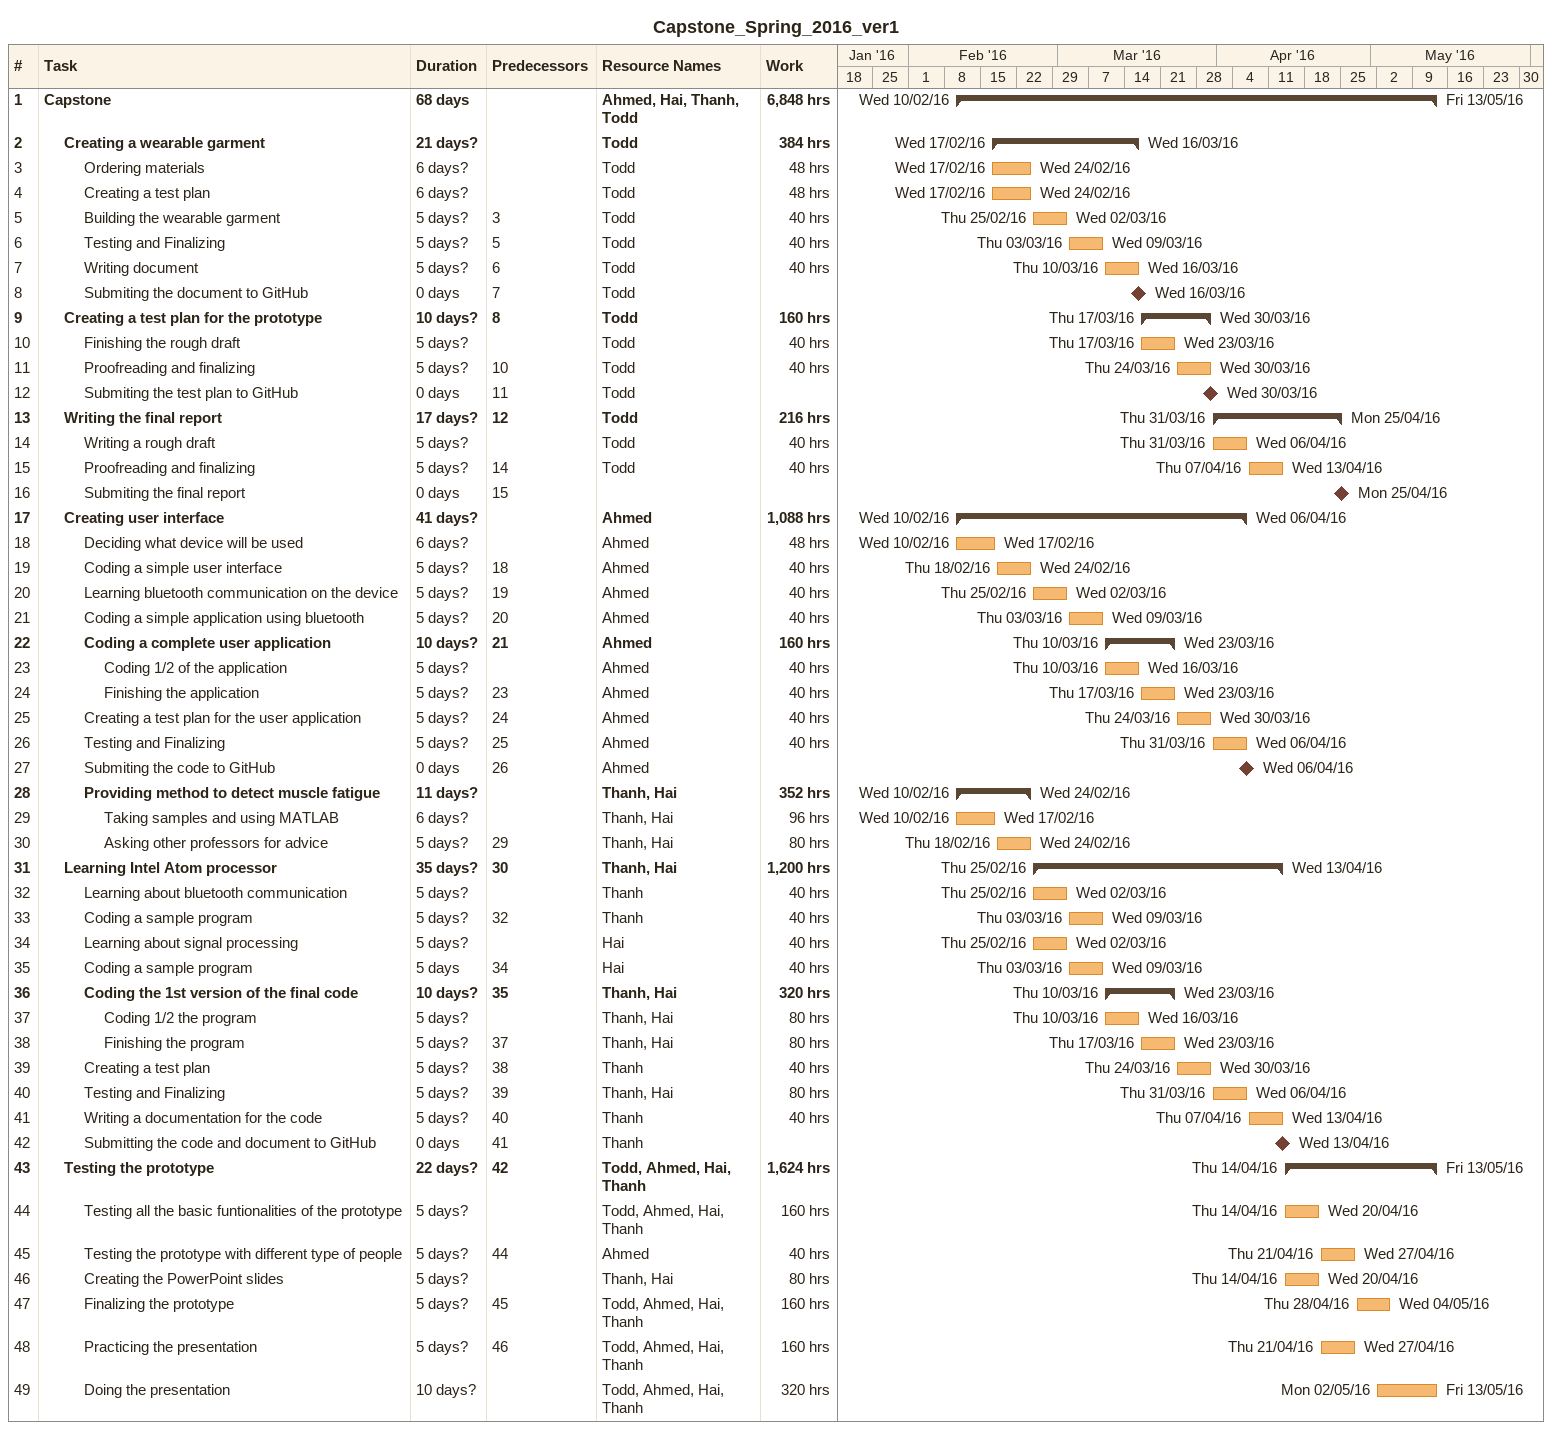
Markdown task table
Capstone_Spring_2016_ver1

| ID | Level | Task | Duration | Start | Finish | Predecessors | Resources | Work (h) |
|---|---|---|---|---|---|---|---|---|
| 1 | 1 | **Capstone** | 68d | 2016-02-10 | 2016-05-13 |  | Ahmed, Hai, Thanh, Todd | 6848 |
| 2 | 2 | **Creating a wearable garment** | 21d? | 2016-02-17 | 2016-03-16 |  | Todd | 384 |
| 3 | 3 | Ordering materials | 6d? | 2016-02-17 | 2016-02-24 |  | Todd | 48 |
| 4 | 3 | Creating a test plan | 6d? | 2016-02-17 | 2016-02-24 |  | Todd | 48 |
| 5 | 3 | Building the wearable garment | 5d? | 2016-02-25 | 2016-03-02 | 3 | Todd | 40 |
| 6 | 3 | Testing and Finalizing | 5d? | 2016-03-03 | 2016-03-09 | 5 | Todd | 40 |
| 7 | 3 | Writing document | 5d? | 2016-03-10 | 2016-03-16 | 6 | Todd | 40 |
| 8 | 3 | Submiting the document to GitHub | 0d | 2016-03-16 | 2016-03-16 | 7 | Todd |  |
| 9 | 2 | **Creating a test plan for the prototype** | 10d? | 2016-03-17 | 2016-03-30 | 8 | Todd | 160 |
| 10 | 3 | Finishing the rough draft | 5d? | 2016-03-17 | 2016-03-23 |  | Todd | 40 |
| 11 | 3 | Proofreading and finalizing | 5d? | 2016-03-24 | 2016-03-30 | 10 | Todd | 40 |
| 12 | 3 | Submiting the test plan to GitHub | 0d | 2016-03-30 | 2016-03-30 | 11 | Todd |  |
| 13 | 2 | **Writing the final report** | 17d? | 2016-03-31 | 2016-04-25 | 12 | Todd | 216 |
| 14 | 3 | Writing a rough draft | 5d? | 2016-03-31 | 2016-04-06 |  | Todd | 40 |
| 15 | 3 | Proofreading and finalizing | 5d? | 2016-04-07 | 2016-04-13 | 14 | Todd | 40 |
| 16 | 3 | Submiting the final report | 0d | 2016-04-25 | 2016-04-25 | 15 |  |  |
| 17 | 2 | **Creating user interface** | 41d? | 2016-02-10 | 2016-04-06 |  | Ahmed | 1088 |
| 18 | 3 | Deciding what device will be used | 6d? | 2016-02-10 | 2016-02-17 |  | Ahmed | 48 |
| 19 | 3 | Coding a simple user interface | 5d? | 2016-02-18 | 2016-02-24 | 18 | Ahmed | 40 |
| 20 | 3 | Learning bluetooth communication on the device | 5d? | 2016-02-25 | 2016-03-02 | 19 | Ahmed | 40 |
| 21 | 3 | Coding a simple application using bluetooth | 5d? | 2016-03-03 | 2016-03-09 | 20 | Ahmed | 40 |
| 22 | 3 | **Coding a complete user application** | 10d? | 2016-03-10 | 2016-03-23 | 21 | Ahmed | 160 |
| 23 | 4 | Coding 1/2 of the application | 5d? | 2016-03-10 | 2016-03-16 |  | Ahmed | 40 |
| 24 | 4 | Finishing the application | 5d? | 2016-03-17 | 2016-03-23 | 23 | Ahmed | 40 |
| 25 | 3 | Creating a test plan for the user application | 5d? | 2016-03-24 | 2016-03-30 | 24 | Ahmed | 40 |
| 26 | 3 | Testing and Finalizing | 5d? | 2016-03-31 | 2016-04-06 | 25 | Ahmed | 40 |
| 27 | 3 | Submiting the code to GitHub | 0d | 2016-04-06 | 2016-04-06 | 26 | Ahmed |  |
| 28 | 3 | **Providing method to detect muscle fatigue** | 11d? | 2016-02-10 | 2016-02-24 |  | Thanh, Hai | 352 |
| 29 | 4 | Taking samples and using MATLAB | 6d? | 2016-02-10 | 2016-02-17 |  | Thanh, Hai | 96 |
| 30 | 4 | Asking other professors for advice | 5d? | 2016-02-18 | 2016-02-24 | 29 | Thanh, Hai | 80 |
| 31 | 2 | **Learning Intel Atom processor** | 35d? | 2016-02-25 | 2016-04-13 | 30 | Thanh, Hai | 1200 |
| 32 | 3 | Learning about bluetooth communication | 5d? | 2016-02-25 | 2016-03-02 |  | Thanh | 40 |
| 33 | 3 | Coding a sample program | 5d? | 2016-03-03 | 2016-03-09 | 32 | Thanh | 40 |
| 34 | 3 | Learning about signal processing | 5d? | 2016-02-25 | 2016-03-02 |  | Hai | 40 |
| 35 | 3 | Coding a sample program | 5d | 2016-03-03 | 2016-03-09 | 34 | Hai | 40 |
| 36 | 3 | **Coding the 1st version of the final code** | 10d? | 2016-03-10 | 2016-03-23 | 35 | Thanh, Hai | 320 |
| 37 | 4 | Coding 1/2 the program | 5d? | 2016-03-10 | 2016-03-16 |  | Thanh, Hai | 80 |
| 38 | 4 | Finishing the program | 5d? | 2016-03-17 | 2016-03-23 | 37 | Thanh, Hai | 80 |
| 39 | 3 | Creating a test plan | 5d? | 2016-03-24 | 2016-03-30 | 38 | Thanh | 40 |
| 40 | 3 | Testing and Finalizing | 5d? | 2016-03-31 | 2016-04-06 | 39 | Thanh, Hai | 80 |
| 41 | 3 | Writing a documentation for the code | 5d? | 2016-04-07 | 2016-04-13 | 40 | Thanh | 40 |
| 42 | 3 | Submitting the code and document to GitHub | 0d | 2016-04-13 | 2016-04-13 | 41 | Thanh |  |
| 43 | 2 | **Testing the prototype** | 22d? | 2016-04-14 | 2016-05-13 | 42 | Todd, Ahmed, Hai, Thanh | 1624 |
| 44 | 3 | Testing all the basic funtionalities of the prototype | 5d? | 2016-04-14 | 2016-04-20 |  | Todd, Ahmed, Hai, Thanh | 160 |
| 45 | 3 | Testing the prototype with different type of people | 5d? | 2016-04-21 | 2016-04-27 | 44 | Ahmed | 40 |
| 46 | 3 | Creating the PowerPoint slides | 5d? | 2016-04-14 | 2016-04-20 |  | Thanh, Hai | 80 |
| 47 | 3 | Finalizing the prototype | 5d? | 2016-04-28 | 2016-05-04 | 45 | Todd, Ahmed, Hai, Thanh | 160 |
| 48 | 3 | Practicing the presentation | 5d? | 2016-04-21 | 2016-04-27 | 46 | Todd, Ahmed, Hai, Thanh | 160 |
| 49 | 3 | Doing the presentation | 10d? | 2016-05-02 | 2016-05-13 |  | Todd, Ahmed, Hai, Thanh | 320 |
